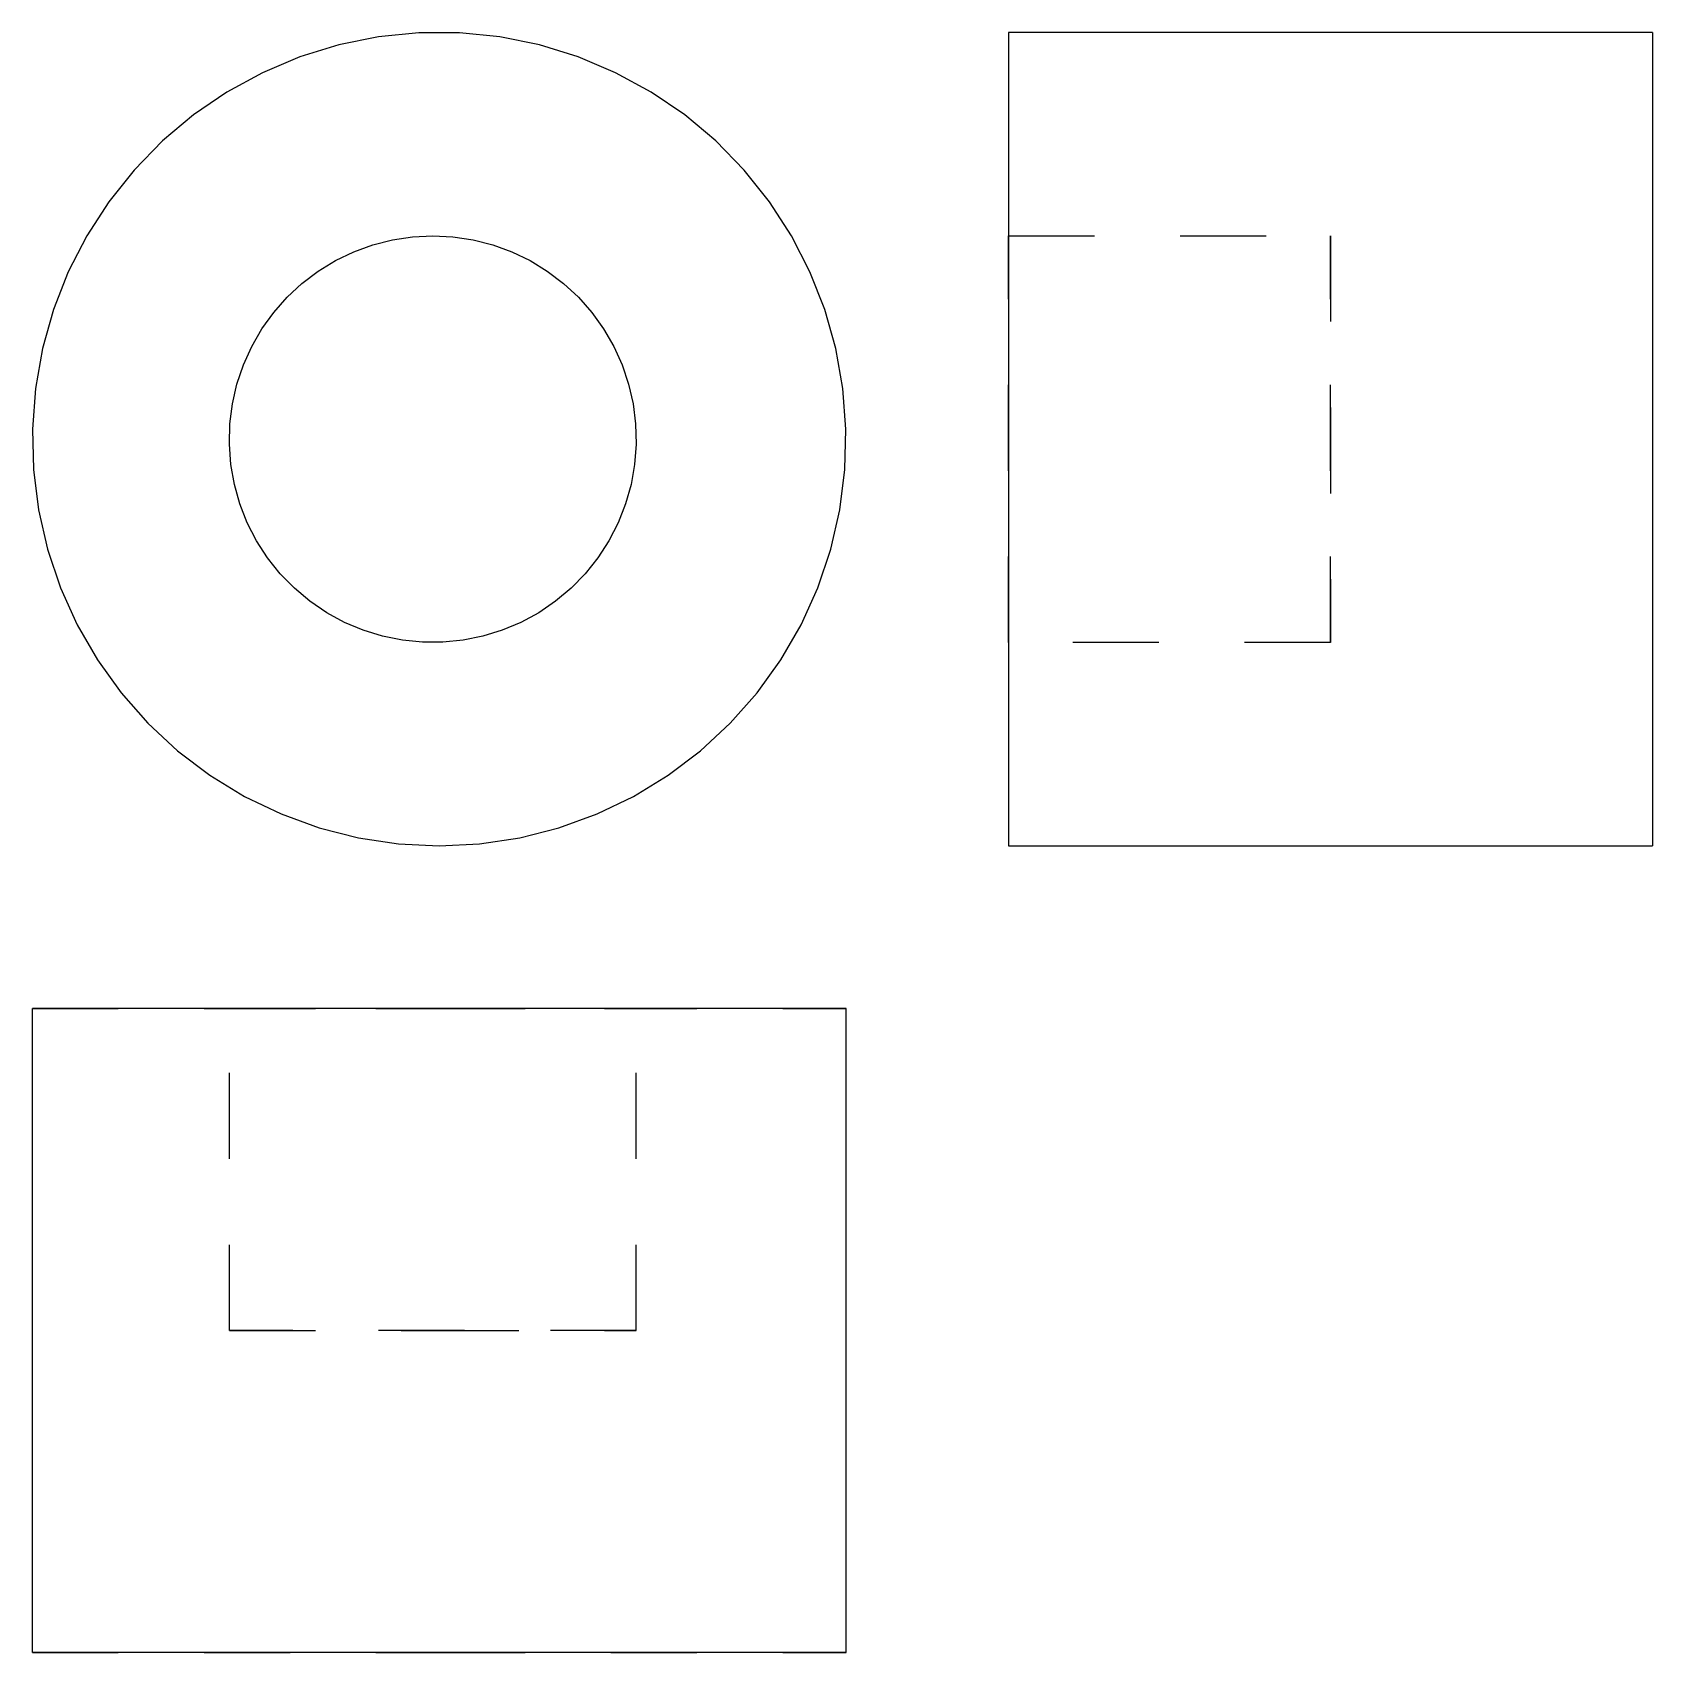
# Model space of a CAD drawing. Extents: x 0 to 1.89, y 0 to 1.89.
import ezdxf

# ---------------------------------------------------------------- set-up
doc = ezdxf.new("R2010")
doc.units = 0
doc.linetypes.add('HIDDEN', pattern=[0.047369, 0.031595, -0.015774])
for name, color, linetype in [('FRONT', 7, 'CONTINUOUS'), ('LEFT', 7, 'CONTINUOUS'), ('LEFT_HID', 7, 'HIDDEN'), ('TOP', 7, 'CONTINUOUS'), ('TOP_HID', 7, 'HIDDEN')]:
    doc.layers.add(name, color=color, linetype=linetype)

msp = doc.modelspace()

# ---------------------------------------------------------------- linework, layer by layer
at = {"layer": 'FRONT'}
for p, q in [((0.356652, 1.872195), (0.311527, 1.858275)), ((0.402938, 1.881551), (0.356652, 1.872195)), ((0.449926, 1.886253), (0.402938, 1.881551)), ((0.497148, 1.886253), (0.449926, 1.886253)), ((0.544136, 1.881551), (0.497148, 1.886253)), ((0.590422, 1.872195), (0.544136, 1.881551)), ((0.635547, 1.858275), (0.590422, 1.872195)), ((0.311527, 1.858275), (0.268013, 1.839933)), ((0.679061, 1.839933), (0.635547, 1.858275)), ((0.268013, 1.839933), (0.226541, 1.817348)), ((0.720533, 1.817348), (0.679061, 1.839933)), ((0.226541, 1.817348), (0.187524, 1.790747)), ((0.75955, 1.790747), (0.720533, 1.817348)), ((0.187524, 1.790747), (0.15135, 1.760393)), ((0.795724, 1.760393), (0.75955, 1.790747)), ((0.15135, 1.760393), (0.118377, 1.726588)), ((0.828696, 1.726588), (0.795724, 1.760393)), ((0.118377, 1.726588), (0.088935, 1.689668)), ((0.858139, 1.689668), (0.828696, 1.726588)), ((0.088935, 1.689668), (0.063314, 1.65)), ((0.88376, 1.65), (0.858139, 1.689668)), ((0.063314, 1.65), (0.041771, 1.607978)), ((0.396325, 1.639478), (0.419206, 1.645304)), ((0.419206, 1.645304), (0.442554, 1.648823)), ((0.442554, 1.648823), (0.466136, 1.65)), ((0.466136, 1.65), (0.489718, 1.648823)), ((0.489718, 1.648823), (0.513065, 1.645304)), ((0.513065, 1.645304), (0.535946, 1.639478)), ((0.905303, 1.607978), (0.88376, 1.65)), ((0.352865, 1.621158), (0.374138, 1.631402)), ((0.374138, 1.631402), (0.396325, 1.639478)), ((0.535946, 1.639478), (0.558133, 1.631402)), ((0.558133, 1.631402), (0.579406, 1.621158)), ((0.041771, 1.607978), (0.024519, 1.56402)), ((0.313896, 1.594589), (0.332718, 1.608846)), ((0.332718, 1.608846), (0.352865, 1.621158)), ((0.579406, 1.621158), (0.599554, 1.608846)), ((0.599554, 1.608846), (0.618375, 1.594589)), ((0.922555, 1.56402), (0.905303, 1.607978)), ((0.296588, 1.57853), (0.313896, 1.594589)), ((0.618375, 1.594589), (0.635683, 1.57853)), ((0.280965, 1.560827), (0.296588, 1.57853)), ((0.635683, 1.57853), (0.651306, 1.560827)), ((0.024519, 1.56402), (0.011729, 1.518563)), ((0.267182, 1.541656), (0.280965, 1.560827)), ((0.651306, 1.560827), (0.665089, 1.541656)), ((0.935345, 1.518563), (0.922555, 1.56402)), ((0.255377, 1.521208), (0.267182, 1.541656)), ((0.665089, 1.541656), (0.676895, 1.521208)), ((0.011729, 1.518563), (0.003529, 1.472058)), ((0.245666, 1.499686), (0.255377, 1.521208)), ((0.676895, 1.521208), (0.686606, 1.499686)), ((0.943545, 1.472058), (0.935345, 1.518563)), ((0.238146, 1.477304), (0.245666, 1.499686)), ((0.686606, 1.499686), (0.694126, 1.477304)), ((0.003529, 1.472058), (0, 1.424967)), ((0.232892, 1.454285), (0.238146, 1.477304)), ((0.694126, 1.477304), (0.69938, 1.454285)), ((0.947074, 1.424967), (0.943545, 1.472058)), ((0.229956, 1.430857), (0.232892, 1.454285)), ((0.69938, 1.454285), (0.702316, 1.430857)), ((0, 1.424967), (0.001177, 1.377759)), ((0.229367, 1.407253), (0.229956, 1.430857)), ((0.702316, 1.430857), (0.702904, 1.407253)), ((0.945897, 1.377759), (0.947074, 1.424967)), ((0.231132, 1.383708), (0.229367, 1.407253)), ((0.702904, 1.407253), (0.70114, 1.383708)), ((0.001177, 1.377759), (0.007049, 1.330903)), ((0.235232, 1.360456), (0.231132, 1.383708)), ((0.70114, 1.383708), (0.69704, 1.360456)), ((0.940025, 1.330903), (0.945897, 1.377759)), ((0.241627, 1.337727), (0.235232, 1.360456)), ((0.69704, 1.360456), (0.690645, 1.337727)), ((0.007049, 1.330903), (0.017557, 1.284865)), ((0.250253, 1.315748), (0.241627, 1.337727)), ((0.690645, 1.337727), (0.682019, 1.315748)), ((0.929517, 1.284865), (0.940025, 1.330903)), ((0.261024, 1.294737), (0.250253, 1.315748)), ((0.682019, 1.315748), (0.671247, 1.294737)), ((0.017557, 1.284865), (0.032597, 1.240102)), ((0.273835, 1.274903), (0.261024, 1.294737)), ((0.671247, 1.294737), (0.658437, 1.274903)), ((0.914477, 1.240102), (0.929517, 1.284865)), ((0.288556, 1.256443), (0.273835, 1.274903)), ((0.658437, 1.274903), (0.643715, 1.256443)), ((0.305042, 1.23954), (0.288556, 1.256443)), ((0.643715, 1.256443), (0.627229, 1.23954)), ((0.032597, 1.240102), (0.052019, 1.197058)), ((0.323129, 1.224363), (0.305042, 1.23954)), ((0.627229, 1.23954), (0.609142, 1.224363)), ((0.895055, 1.197058), (0.914477, 1.240102)), ((0.342638, 1.211063), (0.323129, 1.224363)), ((0.363374, 1.199771), (0.342638, 1.211063)), ((0.589633, 1.211063), (0.568898, 1.199771)), ((0.609142, 1.224363), (0.589633, 1.211063)), ((0.052019, 1.197058), (0.07563, 1.156162)), ((0.385131, 1.190599), (0.363374, 1.199771)), ((0.407693, 1.18364), (0.385131, 1.190599)), ((0.54714, 1.190599), (0.524578, 1.18364)), ((0.568898, 1.199771), (0.54714, 1.190599)), ((0.871444, 1.156162), (0.895055, 1.197058)), ((0.430836, 1.178961), (0.407693, 1.18364)), ((0.45433, 1.17661), (0.430836, 1.178961)), ((0.477941, 1.17661), (0.45433, 1.17661)), ((0.501435, 1.178961), (0.477941, 1.17661)), ((0.524578, 1.18364), (0.501435, 1.178961)), ((0.07563, 1.156162), (0.103196, 1.117821)), ((0.843878, 1.117821), (0.871444, 1.156162)), ((0.103196, 1.117821), (0.134442, 1.082414)), ((0.812632, 1.082414), (0.843878, 1.117821)), ((0.134442, 1.082414), (0.169059, 1.050295)), ((0.778015, 1.050295), (0.812632, 1.082414)), ((0.169059, 1.050295), (0.206701, 1.021782)), ((0.740373, 1.021782), (0.778015, 1.050295)), ((0.206701, 1.021782), (0.246996, 0.997158)), ((0.700078, 0.997158), (0.740373, 1.021782)), ((0.246996, 0.997158), (0.289542, 0.976669)), ((0.657532, 0.976669), (0.700078, 0.997158)), ((0.289542, 0.976669), (0.333916, 0.960518)), ((0.613158, 0.960518), (0.657532, 0.976669)), ((0.333916, 0.960518), (0.379678, 0.948866)), ((0.379678, 0.948866), (0.426373, 0.941828)), ((0.520701, 0.941828), (0.567396, 0.948866)), ((0.567396, 0.948866), (0.613158, 0.960518)), ((0.426373, 0.941828), (0.473537, 0.939474)), ((0.473537, 0.939474), (0.520701, 0.941828))]:
    msp.add_line(p, q, dxfattribs=at)
at = {"layer": 'LEFT'}
for p, q in [((1.136548, 1.886842), (1.136548, 0.939474)), ((1.886548, 1.886842), (1.136548, 1.886842)), ((1.886548, 1.886842), (1.886548, 0.939474)), ((1.136548, 0.939474), (1.886548, 0.939474))]:
    msp.add_line(p, q, dxfattribs=at)
at = {"layer": 'LEFT_HID', "linetype": 'HIDDEN'}
for p, q in [((1.136548, 1.65), (1.136548, 1.176316)), ((1.136548, 1.176316), (1.136548, 1.65)), ((1.136548, 1.65), (1.511548, 1.65)), ((1.511548, 1.65), (1.511548, 1.176316)), ((1.511548, 1.176316), (1.511548, 1.65)), ((1.511548, 1.176316), (1.136548, 1.176316))]:
    msp.add_line(p, q, dxfattribs=at)
at = {"layer": 'TOP'}
for p, q in [((0.947368, 0.75), (0, 0.75)), ((0, 0), (0, 0.75)), ((0.947368, 0), (0.947368, 0.75)), ((0.947368, 0), (0, 0))]:
    msp.add_line(p, q, dxfattribs=at)
at = {"layer": 'TOP_HID', "linetype": 'HIDDEN'}
for p, q in [((0, 0.75), (0.473684, 0.75)), ((0.703125, 0.75), (0.229441, 0.75)), ((0.229441, 0.75), (0.466283, 0.75)), ((0.229441, 0.375), (0.229441, 0.75)), ((0.466283, 0.75), (0.703125, 0.75)), ((0.473684, 0.75), (0.947368, 0.75)), ((0.703125, 0.375), (0.703125, 0.75)), ((0.703125, 0.375), (0.229441, 0.375)), ((0.229441, 0.375), (0.466283, 0.375)), ((0.466283, 0.375), (0.703125, 0.375)), ((0, 0), (0.473684, 0)), ((0.473684, 0), (0.947368, 0))]:
    msp.add_line(p, q, dxfattribs=at)

doc.saveas('drawing.dxf')
